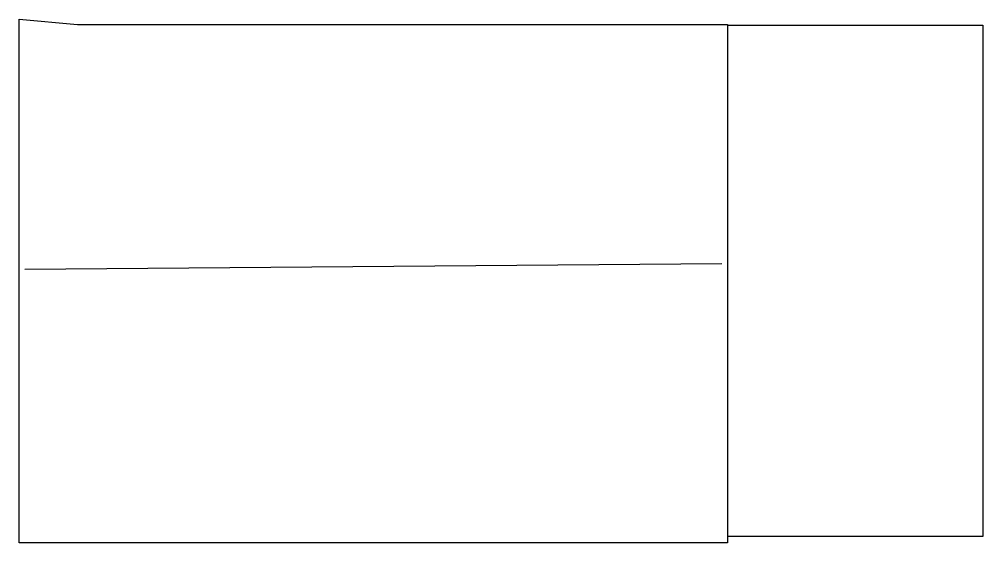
# Model space of a CAD drawing. Extents: x 89.9 to 115.5, y 161.6 to 175.5.
import ezdxf

# ---------------------------------------------------------------- set-up
doc = ezdxf.new("R2010")
doc.units = 0
doc.layers.add('SilkS', color=7, linetype='CONTINUOUS')

msp = doc.modelspace()

# ---------------------------------------------------------------- linework, layer by layer
at = {"layer": 'SilkS', "color": 7}
msp.add_lwpolyline([(91.4626, 175.361675), (108.690624, 175.361675), (108.690624, 161.635283), (89.921882, 161.635283), (89.921882, 175.501742), (91.4626, 175.361675)], close=True, dxfattribs=at)
for points in [[(108.712494, 175.347561), (115.450871, 175.347561), (115.450871, 161.795935), (108.712494, 161.795935)], [(90.070923, 168.882979), (108.535462, 169.033098), (108.535462, 169.033098)]]:
    msp.add_lwpolyline(points, dxfattribs=at)

doc.saveas('drawing.dxf')
